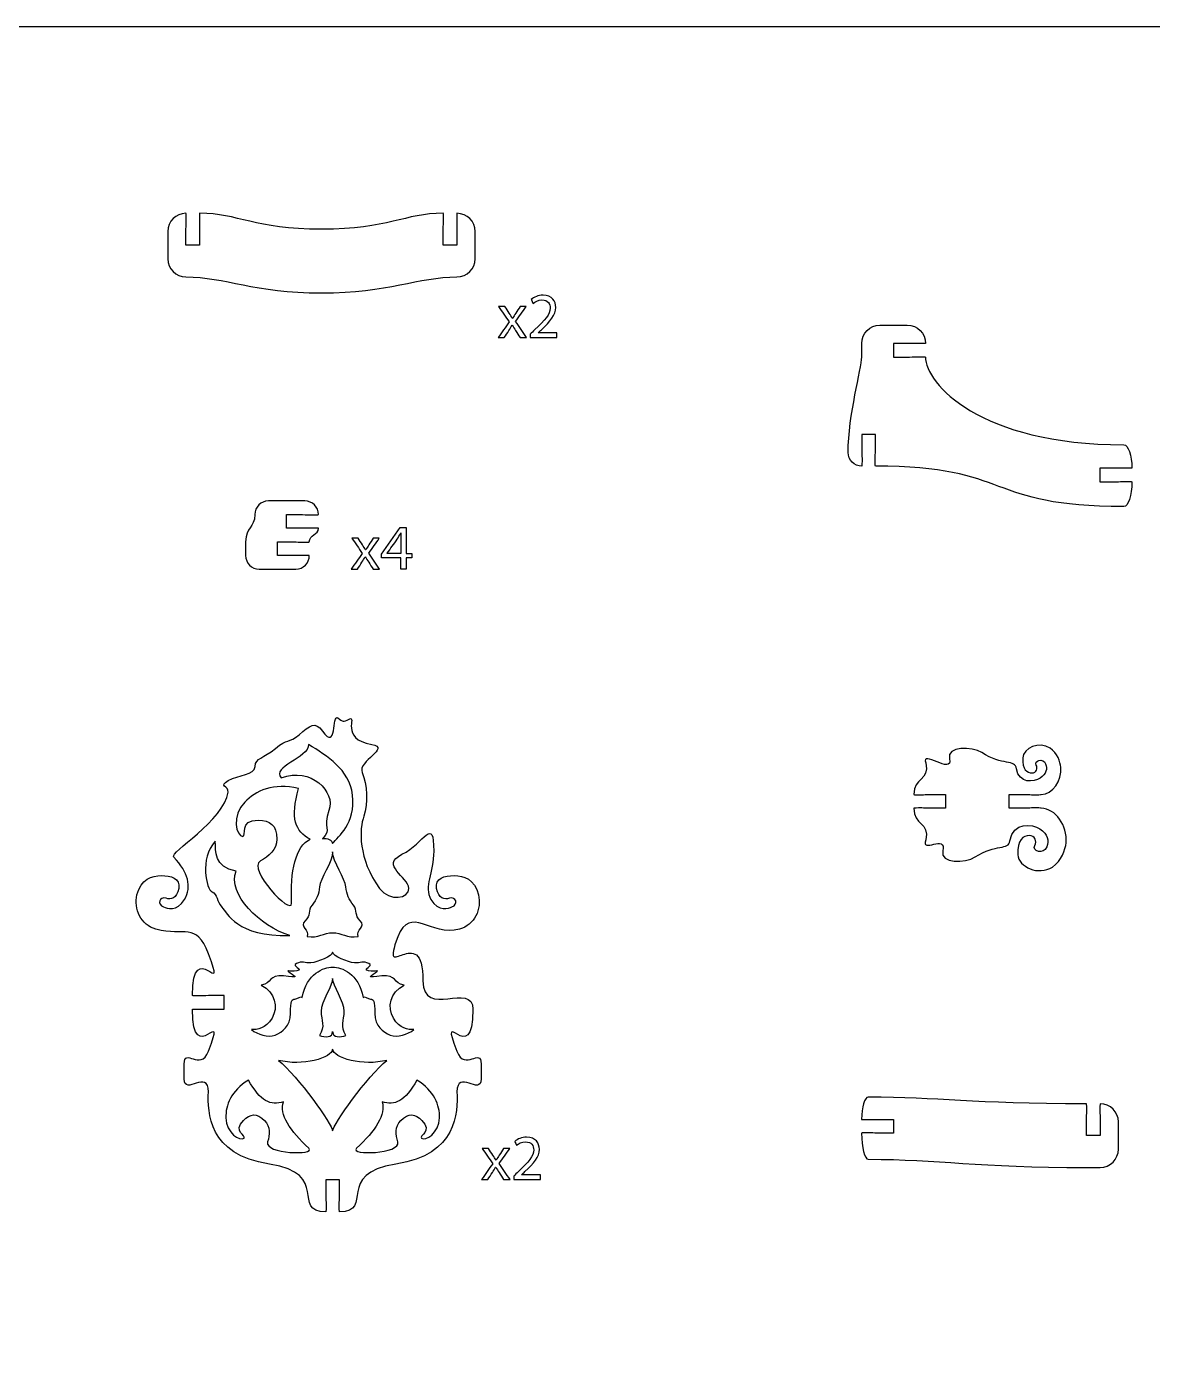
# Model space of a CAD drawing. Extents: x 0 to 850, y 0 to 700.
# Drawn here: x 395.7 to 643.3, y 408.9 to 700.3 of the extents above; entities that cross this region are included whole.
import ezdxf

# ---------------------------------------------------------------- set-up
doc = ezdxf.new("R2010")
doc.units = 0
doc.header["$MEASUREMENT"] = 0
doc.layers.add('DEFAULT', color=7, linetype='CONTINUOUS')

msp = doc.modelspace()

# ---------------------------------------------------------------- linework, layer by layer
at = {"layer": 'DEFAULT', "color": 7}
for points in [[(850.25, 0.25), (0.25, 0.25), (0.25, 700.25), (850.25, 700.25)], [(478.02, 580.9), (478.02, 583.39), (473.76, 583.39), (473.76, 584.21), (477.85, 590.07), (479.19, 590.07), (479.19, 584.37), (480.47, 584.37), (480.47, 583.39), (479.19, 583.39), (479.19, 580.9)]]:
    msp.add_lwpolyline(points, close=True, dxfattribs=at)
at = {"layer": 'DEFAULT', "color": 1}
for points, knots in [([(494.37, 655.17), (494.37, 653.17), (494.37, 651.17), (494.37, 649.17), (494.37, 646.96), (492.58, 645.17), (490.37, 645.17), (481.79, 645.17), (475.38, 641.67), (460.58, 641.67), (445.77, 641.67), (439.36, 645.17), (430.79, 645.17), (428.58, 645.17), (426.78, 646.96), (426.78, 649.17), (426.78, 651.17), (426.78, 653.17), (426.78, 655.17), (426.78, 657.38), (428.58, 659.17), (430.79, 659.17), (430.83, 659.17), (430.83, 658.39), (430.83, 657.42), (430.83, 656.83), (430.79, 656.64), (430.79, 655.67), (430.79, 654.5), (430.79, 653.34), (430.79, 652.17), (431.79, 652.17), (432.79, 652.17), (433.79, 652.17), (433.79, 653.34), (433.79, 654.5), (433.79, 655.67), (433.79, 656.64), (433.73, 656.83), (433.73, 657.42), (433.73, 658.39), (433.73, 659.17), (433.79, 659.17), (442.36, 659.17), (445.77, 655.67), (460.58, 655.67), (475.38, 655.67), (478.79, 659.17), (487.36, 659.17), (487.42, 659.17), (487.42, 658.39), (487.42, 657.42), (487.42, 656.83), (487.36, 656.64), (487.36, 655.67), (487.36, 654.5), (487.36, 653.34), (487.36, 652.17), (488.36, 652.17), (489.37, 652.17), (490.37, 652.17), (490.37, 653.34), (490.37, 654.5), (490.37, 655.67), (490.37, 656.64), (490.32, 656.83), (490.32, 657.42), (490.32, 658.39), (490.32, 659.17), (490.37, 659.17), (492.58, 659.17), (494.37, 657.38), (494.37, 655.17)], [1, 1, 1, 1, 18.01, 18.01, 18.01, 19.01, 19.01, 19.01, 20.01, 20.01, 20.01, 21.01, 21.01, 21.01, 22.01, 22.01, 22.01, 39.02, 39.02, 39.02, 40.02, 40.02, 40.02, 41.02, 41.02, 41.02, 42.02, 42.02, 42.02, 51.95, 51.95, 51.95, 60.46, 60.46, 60.46, 70.39, 70.39, 70.39, 71.39, 71.39, 71.39, 72.39, 72.39, 72.39, 73.39, 73.39, 73.39, 74.39, 74.39, 74.39, 75.39, 75.39, 75.39, 76.39, 76.39, 76.39, 86.32, 86.32, 86.32, 94.83, 94.83, 94.83, 104.76, 104.76, 104.76, 105.76, 105.76, 105.76, 106.76, 106.76, 106.76, 107.76, 107.76, 107.76, 107.76]), ([(576.37, 606.56), (576.37, 604.9), (577.71, 603.56), (579.37, 603.56), (579.42, 603.56), (579.42, 604.34), (579.42, 605.31), (579.42, 605.9), (579.37, 606.09), (579.37, 607.06), (579.37, 608.22), (579.37, 609.39), (579.37, 610.56), (580.37, 610.56), (581.37, 610.56), (582.37, 610.56), (582.37, 609.39), (582.37, 608.22), (582.37, 607.06), (582.37, 606.09), (582.32, 605.9), (582.32, 605.31), (582.32, 604.34), (582.32, 603.56), (582.37, 603.56), (612.55, 603.56), (606.4, 594.66), (636.98, 594.66), (637.95, 594.66), (638.74, 597.11), (638.74, 600.14), (638.74, 600.2), (637.95, 600.2), (636.99, 600.2), (636.4, 600.2), (636.2, 600.14), (635.24, 600.14), (634.07, 600.14), (632.9, 600.14), (631.73, 600.14), (631.73, 601.14), (631.73, 602.14), (631.73, 603.14), (632.9, 603.14), (634.07, 603.14), (635.24, 603.14), (636.2, 603.14), (636.4, 603.1), (636.99, 603.1), (637.95, 603.1), (638.74, 603.1), (638.74, 603.14), (638.74, 605.97), (637.95, 608.27), (636.98, 608.27), (605.19, 608.27), (593.37, 621.78), (593.37, 627.56), (593.37, 627.61), (592.59, 627.61), (591.62, 627.61), (591.03, 627.61), (590.84, 627.56), (589.87, 627.56), (588.71, 627.56), (587.54, 627.56), (586.37, 627.56), (586.37, 628.56), (586.37, 629.56), (586.37, 630.56), (587.54, 630.56), (588.71, 630.56), (589.87, 630.56), (590.84, 630.56), (591.03, 630.51), (591.62, 630.51), (592.59, 630.51), (593.37, 630.51), (593.37, 630.56), (593.37, 632.77), (591.58, 634.56), (589.37, 634.56), (587.37, 634.56), (585.37, 634.56), (583.37, 634.56), (581.16, 634.56), (579.37, 632.77), (579.37, 630.56), (579.37, 629.56), (579.37, 628.56), (579.37, 627.56), (579.37, 625.01), (576.37, 614.85), (576.37, 606.56)], [1, 1, 1, 1, 2, 2, 2, 3, 3, 3, 4, 4, 4, 13.93, 13.93, 13.93, 22.44, 22.44, 22.44, 32.37, 32.37, 32.37, 33.37, 33.37, 33.37, 34.37, 34.37, 34.37, 35.37, 35.37, 35.37, 36.37, 36.37, 36.37, 37.37, 37.37, 37.37, 38.37, 38.37, 38.37, 48.3, 48.3, 48.3, 56.81, 56.81, 56.81, 66.74, 66.74, 66.74, 67.74, 67.74, 67.74, 68.74, 68.74, 68.74, 69.74, 69.74, 69.74, 70.74, 70.74, 70.74, 71.74, 71.74, 71.74, 72.74, 72.74, 72.74, 82.67, 82.67, 82.67, 91.18, 91.18, 91.18, 101.11, 101.11, 101.11, 102.11, 102.11, 102.11, 103.11, 103.11, 103.11, 104.11, 104.11, 104.11, 121.12, 121.12, 121.12, 122.12, 122.12, 122.12, 130.64, 130.64, 130.64, 131.64, 131.64, 131.64, 131.64]), ([(458.16, 589.95), (459.13, 589.95), (459.91, 589.95), (459.91, 589.9), (459.91, 588.4), (457.91, 588.56), (457.91, 586.9), (457.91, 586.85), (457.13, 586.85), (456.16, 586.85), (455.57, 586.85), (455.38, 586.9), (454.41, 586.9), (453.25, 586.9), (452.08, 586.9), (450.91, 586.9), (450.91, 585.9), (450.91, 584.9), (450.91, 583.9), (452.08, 583.9), (453.25, 583.9), (454.41, 583.9), (455.38, 583.9), (455.57, 583.95), (456.16, 583.95), (457.13, 583.95), (457.91, 583.95), (457.91, 583.9), (457.91, 582.24), (456.57, 580.9), (454.91, 580.9), (452.24, 580.9), (449.58, 580.9), (446.91, 580.9), (445.25, 580.9), (443.91, 582.24), (443.91, 583.9), (443.91, 584.9), (443.91, 585.9), (443.91, 586.9), (443.91, 590.21), (445.91, 589.9), (445.91, 592.9), (445.91, 594.56), (447.25, 595.9), (448.91, 595.9), (451.58, 595.9), (454.24, 595.9), (456.91, 595.9), (458.57, 595.9), (459.91, 594.56), (459.91, 592.9), (459.91, 592.85), (459.13, 592.85), (458.16, 592.85), (457.57, 592.85), (457.38, 592.9), (456.41, 592.9), (455.25, 592.9), (454.08, 592.9), (452.91, 592.9), (452.91, 591.9), (452.91, 590.9), (452.91, 589.9), (454.08, 589.9), (455.25, 589.9), (456.41, 589.9), (457.38, 589.9), (457.57, 589.95), (458.16, 589.95)], [1, 1, 1, 1, 2, 2, 2, 3, 3, 3, 4, 4, 4, 5, 5, 5, 14.93, 14.93, 14.93, 23.44, 23.44, 23.44, 33.37, 33.37, 33.37, 34.37, 34.37, 34.37, 35.37, 35.37, 35.37, 36.37, 36.37, 36.37, 59.05, 59.05, 59.05, 60.05, 60.05, 60.05, 68.55, 68.55, 68.55, 69.55, 69.55, 69.55, 70.55, 70.55, 70.55, 93.23, 93.23, 93.23, 94.23, 94.23, 94.23, 95.23, 95.23, 95.23, 96.23, 96.23, 96.23, 106.16, 106.16, 106.16, 114.67, 114.67, 114.67, 124.6, 124.6, 124.6, 125.6, 125.6, 125.6, 125.6]), ([(490.37, 474.9), (486.15, 485.91), (493.87, 470.58), (493.87, 484.12), (493.87, 490.36), (482.9, 481.95), (482.9, 490.39), (482.9, 503.92), (473.13, 489.03), (477.37, 500.03), (480.13, 507.17), (484.58, 499.98), (490.96, 501.75), (494.22, 502.66), (495.84, 506.16), (495.1, 509.26), (494.25, 512.74), (491.84, 513.53), (489.72, 513.52), (487.68, 513.5), (485.5, 512.97), (485.9, 510.69), (486.31, 508.41), (487.7, 508.21), (488.69, 508.52), (490.22, 508.99), (490.73, 507.24), (489.26, 506.62), (488.55, 506.33), (486.29, 505.41), (484.65, 508.27), (483, 511.13), (485.25, 514.05), (485.25, 518.91), (485.25, 526.8), (483.24, 520.62), (478.27, 518.2), (473.37, 515.81), (479.69, 513.23), (479.77, 510.7), (479.84, 508.44), (475.58, 507.75), (473.37, 510.7), (468.57, 517.12), (468.89, 523.81), (469.9, 526.6), (470.91, 529.39), (470.58, 533.56), (469.52, 536.17), (468.47, 538.78), (475.97, 541.59), (471.62, 542.35), (464.45, 543.61), (468.52, 548.84), (466.69, 547.94), (465.3, 547.26), (465.33, 547.37), (464.16, 548.22), (462.88, 549.15), (464, 540.66), (460.78, 545.31), (459.22, 547.57), (458.02, 546.48), (455.69, 544.51), (453.36, 542.55), (453.09, 543.71), (450.44, 541.48), (447.78, 539.25), (446.07, 539.42), (446, 537.51), (445.93, 535.6), (442.33, 535.68), (440.1, 534.44), (437.87, 533.19), (440.17, 533.19), (440.09, 531.87), (439.22, 525.64), (426.92, 518.51), (428.13, 517.58), (431.32, 514.13), (432.12, 511.13), (430.47, 508.27), (428.82, 505.41), (426.56, 506.33), (425.86, 506.62), (424.38, 507.24), (424.89, 508.99), (426.42, 508.52), (427.41, 508.21), (428.8, 508.41), (429.21, 510.69), (429.62, 512.97), (427.44, 513.5), (425.39, 513.52), (423.27, 513.53), (420.86, 512.74), (420.02, 509.26), (419.27, 506.16), (420.9, 502.66), (424.16, 501.75), (430.54, 499.98), (432.96, 503.48), (435.72, 496.34), (439.97, 485.34), (432.22, 500.66), (432.22, 487.12), (432.22, 487.07), (433, 487.07), (433.97, 487.07), (434.56, 487.07), (434.75, 487.12), (435.72, 487.12), (436.89, 487.12), (438.05, 487.12), (439.22, 487.12), (439.22, 486.12), (439.22, 485.12), (439.22, 484.12), (438.05, 484.12), (436.89, 484.12), (435.72, 484.12), (434.75, 484.12), (434.56, 484.17), (433.97, 484.17), (433, 484.17), (432.22, 484.17), (432.22, 484.12), (432.22, 470.58), (439.94, 485.91), (435.72, 474.9), (433.95, 470.28), (430.41, 475.89), (430.41, 472.08), (430.41, 470.99), (430.41, 469.89), (430.41, 468.79), (430.41, 464.98), (435.72, 471.02), (435.72, 465.97), (435.58, 461.4), (435.6, 452.16), (449.15, 450.07), (462.71, 447.99), (453.77, 439.58), (461.55, 439.58), (461.59, 439.58), (461.59, 440.36), (461.59, 441.33), (461.59, 441.92), (461.55, 442.11), (461.55, 443.08), (461.55, 444.25), (461.55, 445.41), (461.55, 446.58), (462.55, 446.58), (463.55, 446.58), (464.55, 446.58), (464.55, 445.41), (464.55, 444.25), (464.55, 443.08), (464.55, 442.11), (464.49, 441.92), (464.49, 441.33), (464.49, 440.36), (464.49, 439.58), (464.55, 439.58), (472.32, 439.58), (463.38, 447.99), (476.94, 450.07), (490.49, 452.16), (490.52, 461.4), (490.37, 465.97), (490.37, 471.02), (495.68, 464.98), (495.68, 468.79), (495.68, 469.89), (495.68, 470.99), (495.68, 472.08), (495.68, 475.89), (492.14, 470.28), (490.37, 474.9)], [1, 1, 1, 1, 2, 2, 2, 3, 3, 3, 4, 4, 4, 5, 5, 5, 6, 6, 6, 7, 7, 7, 8, 8, 8, 9, 9, 9, 10, 10, 10, 11, 11, 11, 12, 12, 12, 13, 13, 13, 14, 14, 14, 15, 15, 15, 16, 16, 16, 17, 17, 17, 18, 18, 18, 19, 19, 19, 20, 20, 20, 21, 21, 21, 22, 22, 22, 23, 23, 23, 24, 24, 24, 25, 25, 25, 26, 26, 26, 27, 27, 27, 28, 28, 28, 29, 29, 29, 30, 30, 30, 31, 31, 31, 32, 32, 32, 33, 33, 33, 34, 34, 34, 35, 35, 35, 36, 36, 36, 37, 37, 37, 38, 38, 38, 47.93, 47.93, 47.93, 56.44, 56.44, 56.44, 66.37, 66.37, 66.37, 67.37, 67.37, 67.37, 68.37, 68.37, 68.37, 69.37, 69.37, 69.37, 70.37, 70.37, 70.37, 79.72, 79.72, 79.72, 80.72, 80.72, 80.72, 81.72, 81.72, 81.72, 82.72, 82.72, 82.72, 83.72, 83.72, 83.72, 84.72, 84.72, 84.72, 94.65, 94.65, 94.65, 103.16, 103.16, 103.16, 113.09, 113.09, 113.09, 114.09, 114.09, 114.09, 115.09, 115.09, 115.09, 116.09, 116.09, 116.09, 117.09, 117.09, 117.09, 118.09, 118.09, 118.09, 127.44, 127.44, 127.44, 128.44, 128.44, 128.44, 128.44]), ([(457.76, 542.37), (461.82, 539.7), (466.7, 537.07), (467.4, 531.22), (468.16, 524.91), (464.27, 522.13), (463.01, 520.58), (462.65, 521.88), (461.31, 521.64), (460.78, 521.64), (463.04, 523.81), (460.69, 523.83), (462.23, 527.87), (463.77, 531.91), (458.23, 537.49), (451.75, 535.04), (449.37, 537.38), (457.77, 539.31), (457.76, 542.37)], [1, 1, 1, 1, 2, 2, 2, 3, 3, 3, 4, 4, 4, 5, 5, 5, 6, 6, 6, 7, 7, 7, 7]), ([(624.28, 520.73), (624.15, 519.31), (623.31, 516.75), (621.28, 515.41), (618.22, 513.38), (613.85, 515.47), (613.68, 518.1), (613.46, 521.37), (614.96, 522.35), (616.19, 522.34), (617.48, 522.32), (617.92, 521), (617.42, 520.15), (616.67, 518.9), (619.37, 518.03), (620.05, 519.81), (620.58, 521.17), (620.29, 522.66), (618.54, 523.78), (616.79, 524.89), (612.64, 525.43), (611.92, 521.19), (611.7, 519.02), (608.89, 520.59), (604.29, 517.61), (602.1, 516.19), (596.53, 516.21), (597.19, 518.95), (598.09, 522.69), (592.19, 518.3), (593.46, 521.37), (594.3, 525.36), (590.8, 524.54), (590.8, 528.34), (590.8, 528.39), (591.58, 528.39), (592.54, 528.39), (593.13, 528.39), (593.33, 528.34), (594.29, 528.34), (595.46, 528.34), (596.63, 528.34), (597.8, 528.34), (597.8, 529.34), (597.8, 530.34), (597.8, 531.35), (596.63, 531.35), (595.46, 531.35), (594.29, 531.35), (593.33, 531.35), (593.13, 531.29), (592.54, 531.29), (591.58, 531.29), (590.8, 531.29), (590.8, 531.35), (590.8, 535.15), (594.3, 534.33), (593.46, 538.31), (592.19, 541.39), (599.54, 535.5), (598.64, 539.23), (597.97, 541.98), (603.55, 542), (605.74, 540.58), (610.34, 537.59), (613.15, 539.17), (613.36, 537), (613.94, 533.65), (617.21, 534.07), (618.59, 534.95), (619.97, 535.84), (620.21, 537.01), (619.79, 538.09), (619.25, 539.49), (617.12, 538.81), (617.71, 537.82), (618.11, 537.15), (617.76, 536.1), (616.74, 536.09), (615.77, 536.08), (614.59, 536.86), (614.75, 539.43), (614.89, 541.52), (618.34, 543.16), (620.76, 541.56), (622.37, 540.5), (623.03, 538.49), (623.13, 537.36), (623.4, 534.37), (621.33, 531.42), (618.8, 531.35), (618.8, 531.3), (618.02, 531.3), (617.05, 531.3), (616.46, 531.3), (616.27, 531.35), (615.3, 531.35), (614.13, 531.35), (612.97, 531.35), (611.8, 531.35), (611.8, 530.34), (611.8, 529.34), (611.8, 528.34), (612.97, 528.34), (614.13, 528.34), (615.3, 528.34), (616.27, 528.34), (616.46, 528.4), (617.05, 528.4), (618.02, 528.4), (618.8, 528.4), (618.8, 528.34), (622, 528.25), (624.61, 524.51), (624.28, 520.73)], [1, 1, 1, 1, 2, 2, 2, 3, 3, 3, 4, 4, 4, 5, 5, 5, 6, 6, 6, 7, 7, 7, 8, 8, 8, 9, 9, 9, 10, 10, 10, 11, 11, 11, 12, 12, 12, 13, 13, 13, 14, 14, 14, 23.93, 23.93, 23.93, 32.44, 32.44, 32.44, 42.37, 42.37, 42.37, 43.37, 43.37, 43.37, 44.37, 44.37, 44.37, 45.37, 45.37, 45.37, 46.37, 46.37, 46.37, 47.37, 47.37, 47.37, 48.37, 48.37, 48.37, 49.37, 49.37, 49.37, 50.37, 50.37, 50.37, 51.37, 51.37, 51.37, 52.37, 52.37, 52.37, 53.37, 53.37, 53.37, 54.37, 54.37, 54.37, 55.37, 55.37, 55.37, 56.37, 56.37, 56.37, 57.37, 57.37, 57.37, 58.37, 58.37, 58.37, 68.3, 68.3, 68.3, 76.81, 76.81, 76.81, 86.74, 86.74, 86.74, 87.74, 87.74, 87.74, 88.74, 88.74, 88.74, 89.74, 89.74, 89.74, 89.74]), ([(443.71, 529.68), (446.05, 532.16), (450.05, 533.99), (455.53, 532.66), (453.72, 526.12), (454.8, 523.21), (458.1, 521.53), (454.83, 520.02), (453.71, 514.47), (454, 507.44), (454.11, 504.48), (444.08, 515.1), (447.17, 516.77), (449.01, 517.77), (450.76, 519.19), (450.76, 521.54), (450.76, 524.63), (449.3, 525.72), (446.65, 525.72), (442.38, 525.72), (444.24, 522.15), (443.3, 522.15), (441.76, 522.15), (440.85, 526.66), (443.71, 529.68)], [1, 1, 1, 1, 2, 2, 2, 3, 3, 3, 4, 4, 4, 5, 5, 5, 6, 6, 6, 7, 7, 7, 8, 8, 8, 9, 9, 9, 9]), ([(438.66, 506.59), (437.46, 507.86), (437.8, 509.43), (436.54, 509.94), (435.3, 510.44), (433.72, 517.25), (437.22, 521.06), (437.32, 518.92), (436.94, 515.37), (441.79, 514.53), (439.81, 509.51), (447.13, 502.25), (453.59, 500.35), (441.88, 500.03), (439.87, 505.34), (438.66, 506.59)], [1, 1, 1, 1, 2, 2, 2, 3, 3, 3, 4, 4, 4, 5, 5, 5, 6, 6, 6, 6]), ([(469.11, 503.54), (470.4, 502.31), (468.03, 501.53), (468.68, 500.1), (466.17, 499.74), (465.01, 500.96), (463.04, 500.96), (461.08, 500.96), (459.92, 499.74), (457.41, 500.1), (458.06, 501.53), (455.68, 502.31), (456.98, 503.54), (458.27, 504.77), (457.51, 505.74), (458.5, 507.02), (459.5, 508.3), (460, 509.37), (460.14, 511.03), (460.29, 512.68), (463.04, 516.68), (463.04, 518.74), (463.04, 516.68), (465.8, 512.68), (465.95, 511.03), (466.09, 509.37), (466.59, 508.3), (467.59, 507.02), (468.58, 505.74), (467.81, 504.77), (469.11, 503.54)], [1, 1, 1, 1, 2, 2, 2, 3, 3, 3, 4, 4, 4, 5, 5, 5, 6, 6, 6, 7, 7, 7, 8, 8, 8, 9, 9, 9, 10, 10, 10, 11, 11, 11, 11]), ([(471.02, 494.2), (472.24, 493.63), (469.31, 492.96), (470.93, 492.58), (472.54, 492.2), (473.68, 493.12), (472.39, 492.14), (471.09, 491.16), (470.5, 491.07), (473.84, 491.45), (477.18, 491.83), (476.32, 489.78), (478.75, 489.42), (475.66, 487.89), (474.98, 484.54), (476.38, 482.17), (477.78, 479.8), (479.63, 479.64), (480.91, 479.64), (479.5, 478.6), (477.32, 477.75), (475.69, 478.45), (474.05, 479.15), (472.33, 480.34), (472.33, 483.2), (472.33, 486.05), (471.95, 486.33), (471.36, 486.38), (470.77, 486.43), (470.02, 487.1), (469.74, 486.74), (468.77, 492.01), (465, 493.39), (463.04, 493.39), (461.09, 493.39), (457.32, 492.01), (456.35, 486.74), (456.07, 487.1), (455.32, 486.43), (454.73, 486.38), (454.14, 486.33), (453.76, 486.05), (453.76, 483.2), (453.76, 480.34), (452.03, 479.15), (450.4, 478.45), (448.77, 477.75), (446.59, 478.6), (445.18, 479.64), (446.46, 479.64), (448.31, 479.8), (449.71, 482.17), (451.11, 484.54), (450.44, 487.89), (447.34, 489.42), (449.77, 489.78), (448.9, 491.83), (452.25, 491.45), (455.59, 491.07), (455, 491.16), (453.71, 492.14), (452.41, 493.12), (453.54, 492.2), (455.16, 492.58), (456.78, 492.96), (453.85, 493.63), (455.07, 494.2), (456.3, 494.78), (456.91, 494.27), (458.27, 494.34), (459.64, 494.42), (463.04, 495.85), (463.04, 496.65), (463.04, 495.85), (466.45, 494.42), (467.81, 494.34), (469.18, 494.27), (469.8, 494.78), (471.02, 494.2)], [1, 1, 1, 1, 2, 2, 2, 3, 3, 3, 4, 4, 4, 5, 5, 5, 6, 6, 6, 7, 7, 7, 8, 8, 8, 9, 9, 9, 10, 10, 10, 11, 11, 11, 12, 12, 12, 13, 13, 13, 14, 14, 14, 15, 15, 15, 16, 16, 16, 17, 17, 17, 18, 18, 18, 19, 19, 19, 20, 20, 20, 21, 21, 21, 22, 22, 22, 23, 23, 23, 24, 24, 24, 25, 25, 25, 26, 26, 26, 27, 27, 27, 27]), ([(460.5, 483.68), (460.5, 485.73), (463.04, 489.4), (463.04, 490.91), (463.04, 489.4), (465.59, 485.73), (465.59, 483.68), (465.59, 481.63), (464.6, 480.42), (465.95, 478.34), (464.73, 478.02), (463.04, 477.73), (463.04, 479.2), (463.04, 477.73), (461.37, 478.02), (460.14, 478.34), (461.49, 480.42), (460.5, 481.63), (460.5, 483.68)], [1, 1, 1, 1, 2, 2, 2, 3, 3, 3, 4, 4, 4, 5, 5, 5, 6, 6, 6, 7, 7, 7, 7]), ([(463.04, 457.37), (463.04, 458.74), (455.37, 469.44), (451.11, 472.89), (456.24, 471.55), (463.04, 473.38), (463.04, 475.37), (463.04, 473.38), (469.85, 471.55), (474.98, 472.89), (470.72, 469.44), (463.04, 458.74), (463.04, 457.37)], [1, 1, 1, 1, 2, 2, 2, 3, 3, 3, 4, 4, 4, 5, 5, 5, 5]), ([(448.74, 454.96), (449.2, 456.55), (449.39, 458.33), (448.08, 459.64), (446.34, 461.38), (444.91, 461.17), (443.43, 459.68), (441.03, 457.29), (444.08, 456.34), (443.55, 455.81), (442.68, 454.94), (439.64, 456.96), (439.56, 460.26), (439.48, 462.96), (440.69, 466.23), (444.51, 468.56), (447.17, 463.88), (449.41, 462.85), (452.2, 463.76), (451.21, 461.07), (453.7, 457.34), (457.8, 453.55), (459.52, 451.96), (447.94, 452.29), (448.74, 454.96)], [1, 1, 1, 1, 2, 2, 2, 3, 3, 3, 4, 4, 4, 5, 5, 5, 6, 6, 6, 7, 7, 7, 8, 8, 8, 9, 9, 9, 9]), ([(482.55, 455.81), (482.01, 456.34), (485.06, 457.29), (482.67, 459.68), (481.18, 461.17), (479.75, 461.38), (478.01, 459.64), (476.7, 458.33), (476.88, 456.55), (477.36, 454.96), (478.15, 452.29), (466.57, 451.96), (468.3, 453.55), (472.4, 457.34), (474.88, 461.07), (473.89, 463.76), (476.69, 462.85), (478.93, 463.88), (481.58, 468.56), (485.4, 466.23), (486.61, 462.96), (486.54, 460.26), (486.44, 456.96), (483.41, 454.94), (482.55, 455.81)], [1, 1, 1, 1, 2, 2, 2, 3, 3, 3, 4, 4, 4, 5, 5, 5, 6, 6, 6, 7, 7, 7, 8, 8, 8, 9, 9, 9, 9]), ([(635.79, 459.34), (635.79, 457.34), (635.79, 455.34), (635.79, 453.34), (635.79, 451.13), (633.99, 449.34), (631.78, 449.34), (630.78, 449.34), (629.78, 449.34), (628.78, 449.34), (604.67, 449.34), (596.32, 451.14), (580.8, 451.14), (579.98, 451.14), (579.32, 453.71), (579.32, 456.9), (579.32, 456.95), (580.1, 456.95), (581.07, 456.95), (581.66, 456.95), (581.85, 456.9), (582.82, 456.9), (583.99, 456.9), (585.15, 456.9), (586.32, 456.9), (586.32, 457.9), (586.32, 458.91), (586.32, 459.91), (585.15, 459.91), (583.99, 459.91), (582.82, 459.91), (581.85, 459.91), (581.66, 459.85), (581.07, 459.85), (580.1, 459.85), (579.32, 459.85), (579.32, 459.91), (579.32, 462.6), (579.98, 464.79), (580.8, 464.79), (596.49, 464.79), (603.16, 463.34), (628.78, 463.34), (628.83, 463.34), (628.83, 462.56), (628.83, 461.59), (628.83, 461), (628.78, 460.81), (628.78, 459.84), (628.78, 458.67), (628.78, 457.5), (628.78, 456.34), (629.78, 456.34), (630.78, 456.34), (631.78, 456.34), (631.78, 457.5), (631.78, 458.67), (631.78, 459.84), (631.78, 460.81), (631.73, 461), (631.73, 461.59), (631.73, 462.56), (631.73, 463.34), (631.78, 463.34), (633.99, 463.34), (635.79, 461.55), (635.79, 459.34)], [1, 1, 1, 1, 18.01, 18.01, 18.01, 19.01, 19.01, 19.01, 27.52, 27.52, 27.52, 28.52, 28.52, 28.52, 29.52, 29.52, 29.52, 30.52, 30.52, 30.52, 31.52, 31.52, 31.52, 41.45, 41.45, 41.45, 49.96, 49.96, 49.96, 59.89, 59.89, 59.89, 60.89, 60.89, 60.89, 61.89, 61.89, 61.89, 62.89, 62.89, 62.89, 63.89, 63.89, 63.89, 64.89, 64.89, 64.89, 65.89, 65.89, 65.89, 75.82, 75.82, 75.82, 84.33, 84.33, 84.33, 94.26, 94.26, 94.26, 95.26, 95.26, 95.26, 96.26, 96.26, 96.26, 97.26, 97.26, 97.26, 97.26])]:
    msp.add_open_spline(points, degree=3, knots=knots, dxfattribs=at)
at = {"layer": 'DEFAULT', "color": 7}
for points, knots in [([(506.47, 631.82), (506.47, 632.08), (506.47, 632.33), (506.47, 632.58), (506.79, 632.9), (507.12, 633.21), (507.44, 633.53), (509.78, 635.76), (510.84, 636.94), (510.86, 638.33), (510.86, 639.26), (510.41, 640.12), (509.04, 640.12), (508.2, 640.12), (507.51, 639.69), (507.09, 639.34), (506.96, 639.63), (506.83, 639.93), (506.7, 640.22), (507.33, 640.75), (508.23, 641.15), (509.29, 641.15), (511.27, 641.15), (512.1, 639.79), (512.1, 638.48), (512.1, 636.79), (510.87, 635.42), (508.94, 633.56), (508.69, 633.33), (508.45, 633.11), (508.2, 632.88), (508.2, 632.87), (508.2, 632.86), (508.2, 632.85), (509.58, 632.85), (510.95, 632.85), (512.32, 632.85), (512.32, 632.51), (512.32, 632.17), (512.32, 631.82), (510.37, 631.82), (508.42, 631.82), (506.47, 631.82)], [16.597, 16.597, 16.597, 16.597, 18.756, 18.756, 18.756, 22.603077, 22.603077, 22.603077, 23.603077, 23.603077, 23.603077, 24.603077, 24.603077, 24.603077, 25.603077, 25.603077, 25.603077, 28.324253, 28.324253, 28.324253, 29.324253, 29.324253, 29.324253, 30.324253, 30.324253, 30.324253, 31.324253, 31.324253, 31.324253, 34.154942, 34.154942, 34.154942, 34.233942, 34.233942, 34.233942, 45.911942, 45.911942, 45.911942, 48.831942, 48.831942, 48.831942, 65.428942, 65.428942, 65.428942, 65.428942]), ([(500.91, 638.65), (501.23, 638.16), (501.56, 637.67), (501.88, 637.18), (502.14, 636.8), (502.35, 636.45), (502.57, 636.07), (502.59, 636.07), (502.6, 636.07), (502.62, 636.07), (502.84, 636.48), (503.07, 636.83), (503.29, 637.2), (503.61, 637.68), (503.93, 638.17), (504.25, 638.65), (504.7, 638.65), (505.15, 638.65), (505.59, 638.65), (504.82, 637.55), (504.04, 636.45), (503.27, 635.35), (504.07, 634.17), (504.86, 633), (505.66, 631.82), (505.19, 631.82), (504.72, 631.82), (504.25, 631.82), (503.92, 632.34), (503.59, 632.85), (503.25, 633.36), (502.98, 633.76), (502.76, 634.14), (502.52, 634.55), (502.51, 634.55), (502.5, 634.55), (502.49, 634.55), (502.26, 634.12), (502.02, 633.77), (501.77, 633.36), (501.44, 632.85), (501.11, 632.34), (500.78, 631.82), (500.33, 631.82), (499.87, 631.82), (499.41, 631.82), (500.22, 632.98), (501.03, 634.15), (501.84, 635.31), (501.07, 636.42), (500.3, 637.54), (499.53, 638.65), (499.99, 638.65), (500.45, 638.65), (500.91, 638.65)], [0, 0, 0, 0, 4.990928, 4.990928, 4.990928, 5.990928, 5.990928, 5.990928, 6.110928, 6.110928, 6.110928, 7.110928, 7.110928, 7.110928, 12.046975, 12.046975, 12.046975, 15.844975, 15.844975, 15.844975, 27.295118, 27.295118, 27.295118, 39.385875, 39.385875, 39.385875, 43.384875, 43.384875, 43.384875, 48.58742, 48.58742, 48.58742, 49.58742, 49.58742, 49.58742, 49.66742, 49.66742, 49.66742, 50.66742, 50.66742, 50.66742, 55.847699, 55.847699, 55.847699, 59.726699, 59.726699, 59.726699, 71.763134, 71.763134, 71.763134, 83.290711, 83.290711, 83.290711, 87.210711, 87.210711, 87.210711, 87.210711]), ([(478.02, 584.37), (478.02, 585.39), (478.02, 586.41), (478.02, 587.43), (478.02, 587.91), (478.03, 588.39), (478.06, 588.87), (478.04, 588.87), (478.03, 588.87), (478.02, 588.87), (477.73, 588.33), (477.51, 587.94), (477.25, 587.51), (476.51, 586.48), (475.76, 585.44), (475.01, 584.4), (475.01, 584.39), (475.01, 584.38), (475.01, 584.37), (476.01, 584.37), (477.01, 584.37), (478.02, 584.37)], [8.519, 8.519, 8.519, 8.519, 17.198, 17.198, 17.198, 18.198, 18.198, 18.198, 18.318, 18.318, 18.318, 19.318, 19.318, 19.318, 30.207331, 30.207331, 30.207331, 30.287331, 30.287331, 30.287331, 38.806331, 38.806331, 38.806331, 38.806331]), ([(468.62, 587.73), (468.94, 587.24), (469.27, 586.75), (469.59, 586.26), (469.85, 585.88), (470.06, 585.53), (470.28, 585.14), (470.3, 585.14), (470.31, 585.14), (470.33, 585.14), (470.55, 585.55), (470.78, 585.91), (471, 586.27), (471.32, 586.76), (471.64, 587.24), (471.96, 587.73), (472.41, 587.73), (472.86, 587.73), (473.3, 587.73), (472.53, 586.63), (471.75, 585.53), (470.98, 584.42), (471.77, 583.25), (472.57, 582.07), (473.37, 580.9), (472.9, 580.9), (472.43, 580.9), (471.96, 580.9), (471.63, 581.41), (471.3, 581.92), (470.96, 582.44), (470.69, 582.83), (470.47, 583.21), (470.23, 583.62), (470.22, 583.62), (470.21, 583.62), (470.2, 583.62), (469.97, 583.2), (469.73, 582.84), (469.48, 582.44), (469.15, 581.92), (468.82, 581.41), (468.49, 580.9), (468.04, 580.9), (467.58, 580.9), (467.12, 580.9), (467.93, 582.06), (468.74, 583.22), (469.55, 584.38), (468.78, 585.5), (468.01, 586.61), (467.24, 587.73), (467.7, 587.73), (468.16, 587.73), (468.62, 587.73)], [0, 0, 0, 0, 4.990928, 4.990928, 4.990928, 5.990928, 5.990928, 5.990928, 6.110928, 6.110928, 6.110928, 7.110928, 7.110928, 7.110928, 12.046975, 12.046975, 12.046975, 15.844975, 15.844975, 15.844975, 27.295118, 27.295118, 27.295118, 39.385875, 39.385875, 39.385875, 43.384875, 43.384875, 43.384875, 48.58742, 48.58742, 48.58742, 49.58742, 49.58742, 49.58742, 49.66742, 49.66742, 49.66742, 50.66742, 50.66742, 50.66742, 55.847699, 55.847699, 55.847699, 59.726699, 59.726699, 59.726699, 71.763134, 71.763134, 71.763134, 83.290711, 83.290711, 83.290711, 87.210711, 87.210711, 87.210711, 87.210711]), ([(502.85, 446.68), (502.85, 446.93), (502.85, 447.18), (502.85, 447.44), (503.17, 447.75), (503.5, 448.07), (503.82, 448.38), (506.16, 450.61), (507.22, 451.8), (507.24, 453.18), (507.24, 454.11), (506.79, 454.97), (505.42, 454.97), (504.58, 454.97), (503.89, 454.55), (503.47, 454.2), (503.34, 454.49), (503.21, 454.78), (503.07, 455.07), (503.71, 455.61), (504.61, 456), (505.67, 456), (507.65, 456), (508.48, 454.65), (508.48, 453.33), (508.48, 451.64), (507.25, 450.27), (505.32, 448.41), (505.07, 448.18), (504.83, 447.96), (504.58, 447.73), (504.58, 447.72), (504.58, 447.71), (504.58, 447.71), (505.96, 447.71), (507.33, 447.71), (508.7, 447.71), (508.7, 447.36), (508.7, 447.02), (508.7, 446.68), (506.75, 446.68), (504.8, 446.68), (502.85, 446.68)], [16.597, 16.597, 16.597, 16.597, 18.756, 18.756, 18.756, 22.603077, 22.603077, 22.603077, 23.603077, 23.603077, 23.603077, 24.603077, 24.603077, 24.603077, 25.603077, 25.603077, 25.603077, 28.324253, 28.324253, 28.324253, 29.324253, 29.324253, 29.324253, 30.324253, 30.324253, 30.324253, 31.324253, 31.324253, 31.324253, 34.154942, 34.154942, 34.154942, 34.233942, 34.233942, 34.233942, 45.911942, 45.911942, 45.911942, 48.831942, 48.831942, 48.831942, 65.428942, 65.428942, 65.428942, 65.428942]), ([(497.29, 453.5), (497.61, 453.01), (497.94, 452.53), (498.26, 452.04), (498.52, 451.66), (498.73, 451.3), (498.95, 450.92), (498.97, 450.92), (498.98, 450.92), (499, 450.92), (499.22, 451.33), (499.45, 451.68), (499.67, 452.05), (499.99, 452.54), (500.31, 453.02), (500.63, 453.5), (501.08, 453.5), (501.53, 453.5), (501.97, 453.5), (501.2, 452.4), (500.42, 451.3), (499.65, 450.2), (500.44, 449.03), (501.24, 447.85), (502.04, 446.68), (501.57, 446.68), (501.1, 446.68), (500.63, 446.68), (500.3, 447.19), (499.97, 447.7), (499.63, 448.21), (499.36, 448.61), (499.14, 448.99), (498.9, 449.4), (498.89, 449.4), (498.88, 449.4), (498.87, 449.4), (498.64, 448.97), (498.4, 448.62), (498.15, 448.21), (497.82, 447.7), (497.49, 447.19), (497.16, 446.68), (496.71, 446.68), (496.25, 446.68), (495.79, 446.68), (496.6, 447.84), (497.41, 449), (498.22, 450.16), (497.45, 451.27), (496.68, 452.39), (495.91, 453.5), (496.37, 453.5), (496.83, 453.5), (497.29, 453.5)], [0, 0, 0, 0, 4.990928, 4.990928, 4.990928, 5.990928, 5.990928, 5.990928, 6.110928, 6.110928, 6.110928, 7.110928, 7.110928, 7.110928, 12.046975, 12.046975, 12.046975, 15.844975, 15.844975, 15.844975, 27.295118, 27.295118, 27.295118, 39.385875, 39.385875, 39.385875, 43.384875, 43.384875, 43.384875, 48.58742, 48.58742, 48.58742, 49.58742, 49.58742, 49.58742, 49.66742, 49.66742, 49.66742, 50.66742, 50.66742, 50.66742, 55.847699, 55.847699, 55.847699, 59.726699, 59.726699, 59.726699, 71.763134, 71.763134, 71.763134, 83.290711, 83.290711, 83.290711, 87.210711, 87.210711, 87.210711, 87.210711])]:
    msp.add_open_spline(points, degree=3, knots=knots, dxfattribs=at)

doc.saveas('drawing.dxf')
